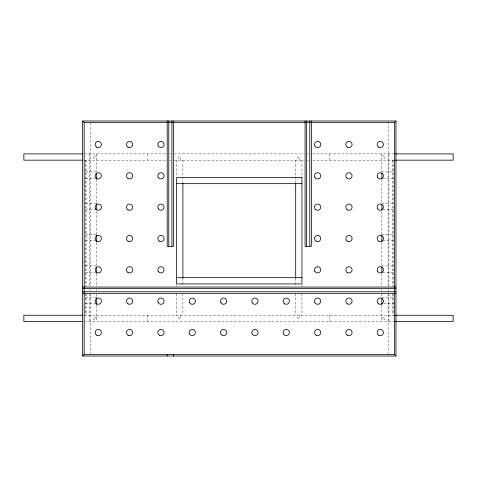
<?xml version="1.0" encoding="UTF-8"?>
<svg xmlns="http://www.w3.org/2000/svg" width="477" height="477" viewBox="0 0 477 477"><rect width="100%" height="100%" fill="white"/><g stroke="black" fill="none" stroke-linecap="round" stroke-linejoin="round"><path stroke-width="0.36" stroke-dasharray="2.38 1.79" d="M84.083 153.892L166.694 153.892M169.669 153.892L171.16 153.892M174.135 153.892L304.427 153.892M307.409 153.892L308.899 153.892M312.62 153.892L395.177 153.892M96.706 155.961L93.57 155.991L93.57 158.09L96.706 158.09M381.862 155.991L384.993 155.991L384.993 158.09L381.862 158.09M84.083 160.159L166.694 160.159M169.669 160.159L171.16 160.159M174.135 160.159L304.427 160.159M307.409 160.159L308.899 160.159M312.62 160.159L395.177 160.159M85.455 171.911L96.706 171.911M381.862 171.911L393.823 171.911M85.455 178.177L96.008 178.177M382.56 178.177L393.823 178.177M85.455 203.25L96.706 203.25M381.862 203.25L393.823 203.25M85.455 209.516L96.008 209.516M382.56 209.516L393.823 209.516M85.455 234.583L96.706 234.583M381.862 234.583L393.823 234.583M85.455 240.849L96.008 240.849M382.56 240.849L393.823 240.849M85.455 265.922L96.706 265.922M381.862 265.922L393.823 265.922M85.455 272.188L96.008 272.188M382.56 272.188L393.823 272.188M85.455 297.254L96.706 297.254M381.862 297.254L393.823 297.254M85.455 303.521L96.008 303.521M383.949 303.521L393.823 303.521M84.083 315.273L395.26 315.273M96.706 317.342L93.57 317.342L93.57 319.441L96.706 319.441M381.862 317.372L384.993 317.372L384.993 319.471L381.862 319.441M84.083 321.54L395.177 321.54M393.143 160.159L393.143 286.331M393.143 293.749L393.143 315.273M392.517 160.159L392.517 286.331M392.517 293.749L392.517 315.273M388.91 153.892L388.91 286.331M388.91 293.749L388.91 321.54M388.129 121.736L388.129 286.522M388.129 289.503L388.129 291.304M388.129 293.969L388.129 353.779M381.862 153.892L381.862 171.774M381.862 179.227L381.862 203.071M381.862 211.263L381.862 234.362M381.862 242.56L381.862 265.659M381.862 273.852L381.862 286.522M381.862 289.503L381.862 290.994M381.862 293.969L381.862 297.696M381.862 305.149L381.862 321.54M329.374 153.892L329.374 160.159M329.374 315.273L329.374 321.54M301.953 160.159L301.953 176.49M301.953 284.847L301.953 286.331M301.953 293.749L301.953 315.273M299.884 315.273L299.884 318.403L297.785 318.403L297.785 315.273M299.854 160.159L299.854 157.028L297.755 157.028L297.755 160.159M295.686 160.159L295.686 182.423M295.686 278.163L295.686 286.331M295.686 293.749L295.686 315.273M182.882 160.159L182.882 182.423M182.882 278.163L182.882 286.331M182.882 293.749L182.882 315.273M180.777 160.159L180.777 157.028L178.678 157.028L178.678 160.159M180.813 315.273L180.813 318.403L178.714 318.403L178.714 315.273M176.609 160.159L176.609 176.49M176.609 284.847L176.609 286.331M176.609 293.749L176.609 315.273M147.626 153.892L147.626 160.159M147.626 315.273L147.626 321.54M96.706 153.892L96.706 171.774M96.706 179.227L96.706 203.071M96.706 211.263L96.706 234.362M96.706 242.56L96.706 265.659M96.706 273.852L96.706 286.522M96.706 289.503L96.706 290.994M96.706 293.969L96.706 296.95M96.706 305.149L96.706 321.54M90.439 123.221L90.439 286.522M90.439 289.503L90.439 291.304M90.439 293.969L90.439 353.779M89.652 153.892L89.652 286.331M89.652 293.749L89.652 321.54M86.051 160.159L86.051 286.331M86.051 293.749L86.051 315.273M85.425 160.159L85.425 286.331M85.425 293.749L85.425 315.273"/><path stroke-width="0.72" d="M82.604 356.009L84.173 354.441L394.396 354.441L395.964 356.009L395.964 120.991L82.604 120.991L82.604 356.009L395.964 356.009M82.604 120.991L84.173 122.559L394.396 122.559L395.964 120.991M82.402 153.892L23.85 153.892L23.85 160.159L82.402 160.159M395.338 153.892L453.15 153.892L453.15 160.159L395.338 160.159M176.609 183.663L301.953 183.663M176.609 277.668L301.953 277.668M82.604 287.071L395.964 287.071M82.604 288.639L395.964 288.639M82.604 291.769L395.964 291.769M82.604 293.337L395.964 293.337M82.402 315.273L23.85 315.273L23.85 321.54L82.402 321.54M395.338 315.273L453.15 315.273L453.15 321.54L395.338 321.54M394.396 122.559L394.396 354.441M381.862 173.264L381.862 178.481M381.862 204.561L381.862 209.773M381.862 235.107L381.862 241.815M381.862 267.15L381.862 272.361M381.862 298.441L381.862 304.404M311.356 120.991L311.356 246.335L305.089 246.335L305.089 120.991M309.788 120.991L309.788 246.335M306.657 120.991L306.657 246.335M295.686 183.168L295.686 278.163M182.882 183.168L182.882 278.163M173.479 120.991L173.479 246.335L167.212 246.335L167.212 120.991M173.479 354.441L173.479 356.009M171.911 120.991L171.911 246.335M168.78 120.991L168.78 246.335M167.212 354.441L167.212 356.009M96.706 173.264L96.706 179.227M96.706 203.667L96.706 209.773M96.706 235.107L96.706 241.815M96.706 267.12A3.136 3.136 0 0 0 96.706 272.552A3.136 3.136 0 0 0 101.404 269.833A3.136 3.136 0 0 0 96.706 267.12L96.706 273.106M96.706 297.672L96.706 304.404M84.173 122.559L84.173 354.441M301.953 177.396L176.609 177.396L176.609 283.934L301.953 283.934L301.953 177.396M159.378 335.224A3.136 3.136 0 0 0 164.076 332.505A3.136 3.136 0 0 0 159.378 329.792A3.136 3.136 0 0 0 159.378 335.224M96.706 335.224A3.136 3.136 0 0 0 101.404 332.505A3.136 3.136 0 0 0 96.706 329.792A3.136 3.136 0 0 0 96.706 335.224M128.039 335.224A3.136 3.136 0 0 0 132.743 332.505A3.136 3.136 0 0 0 128.039 329.792A3.136 3.136 0 0 0 128.039 335.224M378.726 335.224A3.136 3.136 0 0 0 383.43 332.505A3.136 3.136 0 0 0 378.726 329.792A3.136 3.136 0 0 0 378.726 335.224M347.393 335.224A3.136 3.136 0 0 0 352.092 332.505A3.136 3.136 0 0 0 347.393 329.792A3.136 3.136 0 0 0 347.393 335.224M316.054 335.224A3.136 3.136 0 0 0 320.759 332.505A3.136 3.136 0 0 0 316.054 329.792A3.136 3.136 0 0 0 316.054 335.224M158.233 302.74A3.136 3.136 0 0 0 163.659 302.74A3.136 3.136 0 0 0 160.946 298.036A3.136 3.136 0 0 0 158.233 302.74M96.706 303.885A3.136 3.136 0 0 0 101.404 301.172A3.136 3.136 0 0 0 96.706 298.459A3.136 3.136 0 0 0 96.706 303.885M128.039 303.885A3.136 3.136 0 0 0 132.743 301.172A3.136 3.136 0 0 0 128.039 298.459A3.136 3.136 0 0 0 128.039 303.885M378.726 303.885A3.136 3.136 0 0 0 383.43 301.172A3.136 3.136 0 0 0 378.726 298.459A3.136 3.136 0 0 0 378.726 303.885M347.393 303.885A3.136 3.136 0 0 0 352.092 301.172A3.136 3.136 0 0 0 347.393 298.459A3.136 3.136 0 0 0 347.393 303.885M314.909 302.74A3.136 3.136 0 0 0 320.335 302.74A3.136 3.136 0 0 0 317.622 298.036A3.136 3.136 0 0 0 314.909 302.74M158.233 271.401A3.136 3.136 0 0 0 163.659 271.401A3.136 3.136 0 0 0 160.946 266.703A3.136 3.136 0 0 0 158.233 271.401M128.039 272.552A3.136 3.136 0 0 0 132.743 269.833A3.136 3.136 0 0 0 128.039 267.12A3.136 3.136 0 0 0 128.039 272.552M377.581 271.401A3.136 3.136 0 0 0 383.007 271.401A3.136 3.136 0 0 0 380.294 266.703A3.136 3.136 0 0 0 377.581 271.401M347.393 272.552A3.136 3.136 0 0 0 352.092 269.833A3.136 3.136 0 0 0 347.393 267.12A3.136 3.136 0 0 0 347.393 272.552M314.909 271.401A3.136 3.136 0 0 0 320.335 271.401A3.136 3.136 0 0 0 317.622 266.703A3.136 3.136 0 0 0 314.909 271.401M159.378 241.213A3.136 3.136 0 0 0 164.076 238.5A3.136 3.136 0 0 0 159.378 235.787A3.136 3.136 0 0 0 159.378 241.213M96.706 241.213A3.136 3.136 0 0 0 101.404 238.5A3.136 3.136 0 0 0 96.706 235.787A3.136 3.136 0 0 0 96.706 241.213M128.039 241.213A3.136 3.136 0 0 0 132.743 238.5A3.136 3.136 0 0 0 128.039 235.787A3.136 3.136 0 0 0 128.039 241.213M378.726 241.213A3.136 3.136 0 0 0 383.43 238.5A3.136 3.136 0 0 0 378.726 235.787A3.136 3.136 0 0 0 378.726 241.213M347.393 241.213A3.136 3.136 0 0 0 352.092 238.5A3.136 3.136 0 0 0 347.393 235.787A3.136 3.136 0 0 0 347.393 241.213M316.054 241.213A3.136 3.136 0 0 0 320.759 238.5A3.136 3.136 0 0 0 316.054 235.787A3.136 3.136 0 0 0 316.054 241.213M158.233 208.729A3.136 3.136 0 0 0 163.659 208.729A3.136 3.136 0 0 0 160.946 204.031A3.136 3.136 0 0 0 158.233 208.729M95.561 208.729A3.136 3.136 0 0 0 100.987 208.729A3.136 3.136 0 0 0 98.274 204.031A3.136 3.136 0 0 0 95.561 208.729M128.039 209.88A3.136 3.136 0 0 0 132.743 207.167A3.136 3.136 0 0 0 128.039 204.448A3.136 3.136 0 0 0 128.039 209.88M377.581 208.729A3.136 3.136 0 0 0 383.007 208.729A3.136 3.136 0 0 0 380.294 204.031A3.136 3.136 0 0 0 377.581 208.729M347.393 209.88A3.136 3.136 0 0 0 352.092 207.167A3.136 3.136 0 0 0 347.393 204.448A3.136 3.136 0 0 0 347.393 209.88M316.054 209.88A3.136 3.136 0 0 0 320.759 207.167A3.136 3.136 0 0 0 316.054 204.448A3.136 3.136 0 0 0 316.054 209.88M158.233 177.396A3.136 3.136 0 0 0 163.659 177.396A3.136 3.136 0 0 0 160.946 172.698A3.136 3.136 0 0 0 158.233 177.396M96.706 178.541A3.136 3.136 0 0 0 101.404 175.828A3.136 3.136 0 0 0 96.706 173.115A3.136 3.136 0 0 0 96.706 178.541M128.039 178.541A3.136 3.136 0 0 0 132.743 175.828A3.136 3.136 0 0 0 128.039 173.115A3.136 3.136 0 0 0 128.039 178.541M377.581 177.396A3.136 3.136 0 0 0 383.007 177.396A3.136 3.136 0 0 0 380.294 172.698A3.136 3.136 0 0 0 377.581 177.396M346.242 177.396A3.136 3.136 0 0 0 351.674 177.396A3.136 3.136 0 0 0 348.961 172.698A3.136 3.136 0 0 0 346.242 177.396M314.909 177.396A3.136 3.136 0 0 0 320.335 177.396A3.136 3.136 0 0 0 317.622 172.698A3.136 3.136 0 0 0 314.909 177.396M158.233 146.057A3.136 3.136 0 0 0 163.659 146.057A3.136 3.136 0 0 0 160.946 141.359A3.136 3.136 0 0 0 158.233 146.057M96.706 147.208A3.136 3.136 0 0 0 101.404 144.495A3.136 3.136 0 0 0 96.706 141.776A3.136 3.136 0 0 0 96.706 147.208M128.039 147.208A3.136 3.136 0 0 0 132.743 144.495A3.136 3.136 0 0 0 128.039 141.776A3.136 3.136 0 0 0 128.039 147.208M378.726 147.208A3.136 3.136 0 0 0 383.43 144.495A3.136 3.136 0 0 0 378.726 141.776A3.136 3.136 0 0 0 378.726 147.208M347.393 147.208A3.136 3.136 0 0 0 352.092 144.495A3.136 3.136 0 0 0 347.393 141.776A3.136 3.136 0 0 0 347.393 147.208M314.909 146.057A3.136 3.136 0 0 0 320.335 146.057A3.136 3.136 0 0 0 317.622 141.359A3.136 3.136 0 0 0 314.909 146.057M189.566 334.073A3.136 3.136 0 0 0 194.992 334.073A3.136 3.136 0 0 0 192.279 329.374A3.136 3.136 0 0 0 189.566 334.073M220.905 334.073A3.136 3.136 0 0 0 226.331 334.073A3.136 3.136 0 0 0 223.618 329.374A3.136 3.136 0 0 0 220.905 334.073M252.238 334.073A3.136 3.136 0 0 0 257.663 334.073A3.136 3.136 0 0 0 254.951 329.374A3.136 3.136 0 0 0 252.238 334.073M283.571 334.073A3.136 3.136 0 0 0 289.002 334.073A3.136 3.136 0 0 0 286.289 329.374A3.136 3.136 0 0 0 283.571 334.073M189.566 302.74A3.136 3.136 0 0 0 194.992 302.74A3.136 3.136 0 0 0 192.279 298.036A3.136 3.136 0 0 0 189.566 302.74M220.905 302.74A3.136 3.136 0 0 0 226.331 302.74A3.136 3.136 0 0 0 223.618 298.036A3.136 3.136 0 0 0 220.905 302.74M252.238 302.74A3.136 3.136 0 0 0 257.663 302.74A3.136 3.136 0 0 0 254.951 298.036A3.136 3.136 0 0 0 252.238 302.74M284.721 303.885A3.136 3.136 0 0 0 289.42 301.172A3.136 3.136 0 0 0 284.721 298.459A3.136 3.136 0 0 0 284.721 303.885"/></g></svg>
